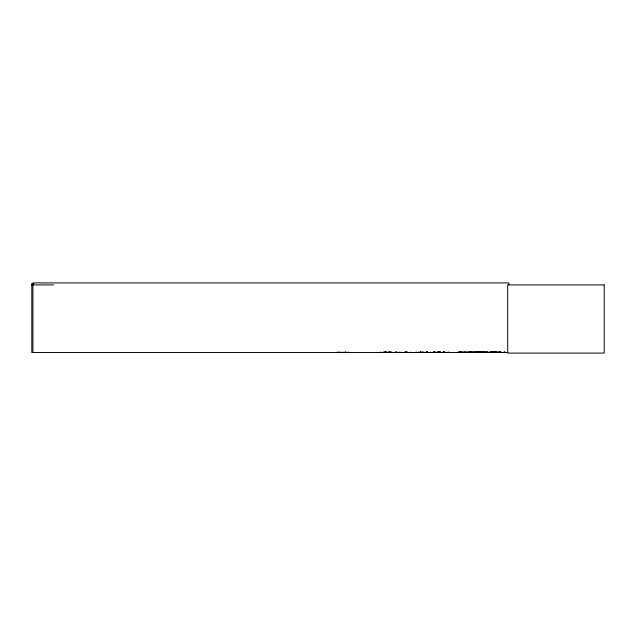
<?xml version="1.0" encoding="UTF-8"?>
<svg xmlns="http://www.w3.org/2000/svg" width="636" height="636" viewBox="0 0 636 636"><rect width="100%" height="100%" fill="white"/><g stroke="black" fill="none" stroke-linecap="round" stroke-linejoin="round"><path stroke-width="0.95" d="M410.307 352.519L410.307 352.002L410.3 352.519L400.068 352.495L400.076 351.954M490.65 352.495L490.658 351.954M493.997 352.495L493.997 351.954M500.882 352.495L500.882 351.954M504.221 352.495L504.229 351.954M470.545 352.431L470.568 351.954M471.411 352.431L471.435 351.954M490.905 352.447L490.96 351.811M491.397 352.431L491.445 351.954M415.761 352.519L422.853 352.002M385.893 352.431L385.806 351.668M423.393 352.519L431.041 352.463M389.407 352.519L389.582 352.002M406.301 352.376L406.166 351.668M491.238 352.129L501.677 352.463M491.238 352.416L491.143 351.954L491.079 352.447M473.446 352.447L473.486 352.002L473.526 352.519M427.456 352.447L427.519 352.002M384.518 352.447L384.589 352.002M439.214 352.447L439.285 352.002M33.788 283.624L31.8 283.624L31.8 352.519L507.83 352.519M31.8 284.904L53.615 284.904M458.286 352.074L473.112 352.074M475.474 352.074L488.21 352.074M491.31 352.129L501.534 352.519M458.262 352.241L473.136 352.241M475.45 352.257L488.233 352.257M399.726 352.495L395.664 352.447M433.537 352.002L437.663 352.495M448.825 352.376L438.602 352.447L438.602 351.954M458.27 352.479L505.119 352.495M439.945 352.447L439.889 351.668M424.013 352.447L423.958 352.002L423.902 352.519M484.759 352.431L484.791 351.811M479.154 352.447L479.139 351.811M496.446 352.519L496.382 351.811M487.16 352.431L487.112 351.954M495.953 352.447L495.953 351.811M474.424 352.431L474.321 351.811M473.224 352.431L473.2 351.954M504.292 352.447L504.292 351.954M500.945 352.447L500.945 351.954M497.877 352.447L497.877 351.954M494.069 352.447L494.069 351.954M487.645 352.447L487.589 351.811M508.824 284.904L508.824 282.909L32.921 282.909L32.921 352.519M504.865 351.954L504.865 352.519M500.484 351.954L500.484 352.519M499.944 351.811L499.944 352.519M499.626 351.811L499.626 352.519M499.347 351.811L499.347 352.519M499.3 351.811L499.3 352.519M496.183 351.954L496.183 352.519M496.064 351.811L496.064 352.519M495.651 351.811L495.722 352.519M495.547 351.811L495.547 352.519M495.19 351.811L495.19 352.519M494.188 351.954L494.188 352.519M493.011 351.811L493.019 352.519M492.884 351.811L492.932 352.519M492.526 351.811L492.574 352.519M491.278 351.811L491.31 352.519M490.261 351.954L490.261 352.519M489.728 351.954L489.728 352.519M487.279 351.811L487.279 352.519M484.712 351.954L484.712 352.519M484.433 351.811L484.433 352.519M484.187 351.954L484.187 352.519M483.082 351.954L483.082 352.519M482.374 351.954L482.374 352.519M481.229 351.954L481.229 352.519M480.434 351.954L480.434 352.519M479.942 351.811L479.942 352.519M479.647 351.811L479.647 352.519M479.496 351.954L479.496 352.519M478.797 351.811L478.797 352.519M478.018 351.811L478.018 352.519M477.676 351.811L477.676 352.519M476.833 351.811L476.833 352.519M476.491 351.811L476.491 352.519M476.11 351.954L476.11 352.519M475.959 351.811L475.959 352.519M475.338 351.811L475.338 352.519M474.019 351.811L474.019 352.519M469.996 351.811L469.996 352.519M469.702 351.811L469.702 352.519M464.94 351.954L464.94 352.519M461.14 351.954L461.068 352.519M459.963 351.811L459.971 352.519M448.825 351.954L448.825 352.519M444.803 351.954L444.803 352.519M444.739 351.954L444.739 352.519M443.888 351.811L443.888 352.519M443.634 351.811L443.634 352.519M443.538 351.811L443.538 352.519M440.525 351.811L440.525 352.519M439.492 351.954L439.492 352.519M439.42 351.954L439.357 352.519M438.323 351.811L438.323 352.519M437.902 351.668L437.902 352.519M437.139 351.954L437.139 352.519M434.308 351.811L434.308 352.519M434.181 351.811L434.181 352.519M433.474 351.954L433.474 352.519M430.62 351.954L430.62 352.519M427.583 351.954L427.583 352.519M426.875 351.811L426.875 352.519M426.748 351.811L426.748 352.519M426.525 351.811L426.525 352.519M426.287 351.811L426.287 352.519M422.908 351.954L422.908 352.519M420.523 351.811L420.523 352.519M420.285 351.811L420.285 352.519M416.19 351.954L416.19 352.519M407.477 351.811L407.477 352.519M405.363 351.811L405.37 352.519M405.005 351.811L405.021 352.519M399.193 351.954L399.193 352.519M396.363 351.811L396.363 352.519M396.236 351.811L396.236 352.519M395.528 351.954L395.528 352.519M391.14 351.811L391.148 352.519M391.053 351.954L391.053 352.519L380.821 352.495L380.829 351.954M390.043 351.954L390.043 352.519M389.971 351.954L389.971 352.519M389.645 351.954L389.685 352.519M388.938 351.811L388.938 352.519M388.811 351.811L388.811 352.519M386.1 351.668L386.124 352.519M385.98 351.954L385.98 352.519M385.758 351.811L385.766 352.519M384.661 351.954L384.724 352.519M383.818 351.668L383.818 352.519M348.194 351.954L348.194 352.519M346.071 351.954L346.071 352.519M344.958 351.954L344.958 352.519M342.796 351.954L342.796 352.519M339.966 351.668L339.966 352.519M337.978 351.668L337.978 352.519M500.254 352.376L500.286 351.954L500.254 352.376M604.2 284.904L507.703 284.904L507.703 353.091L604.2 353.091L604.2 284.904M498.998 352.519L498.998 351.811L498.942 352.519M475.633 352.519L475.633 351.811L475.617 352.519M406.372 352.519L406.372 351.954L406.309 352.519M345.531 352.519L345.531 351.954L345.499 352.519"/></g></svg>
